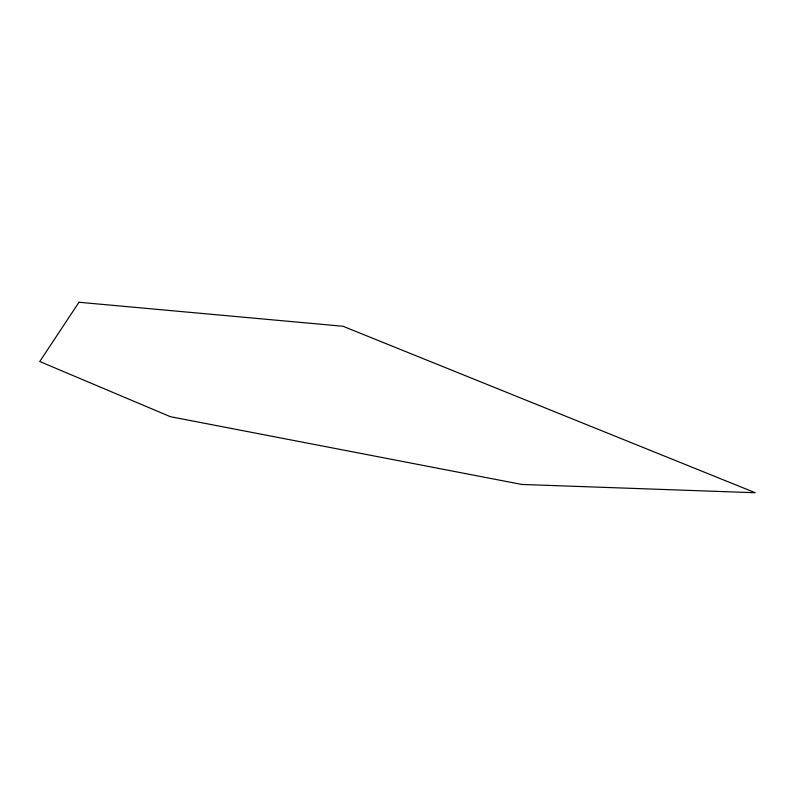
<?xml version="1.0" encoding="UTF-8"?>
<svg xmlns="http://www.w3.org/2000/svg" width="795" height="795" viewBox="0 0 795 795"><rect width="100%" height="100%" fill="white"/><g stroke="black" fill="none" stroke-linecap="round" stroke-linejoin="round"><path stroke-width="1.19" d="M78.983 302.259L39.75 361.516L170.408 416.699L521.788 484.443L755.25 492.741L342.993 326.258L78.983 302.259"/></g></svg>
